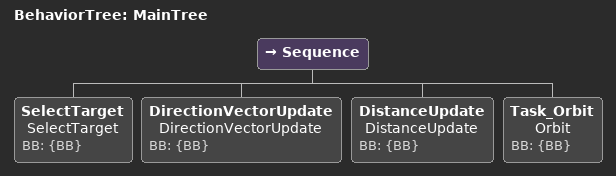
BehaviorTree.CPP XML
<root main_tree_to_execute = "MainTree">

  <BehaviorTree ID="MainTree">
    <Sequence>
      <SelectTarget name="SelectTarget" BB="{BB}"/>
      <DirectionVectorUpdate name="DirectionVectorUpdate" BB="{BB}"/>
      <DistanceUpdate name="DistanceUpdate" BB="{BB}"/>
      <Task_Orbit name="Orbit" BB="{BB}"/>
    </Sequence>
  </BehaviorTree>

</root>
